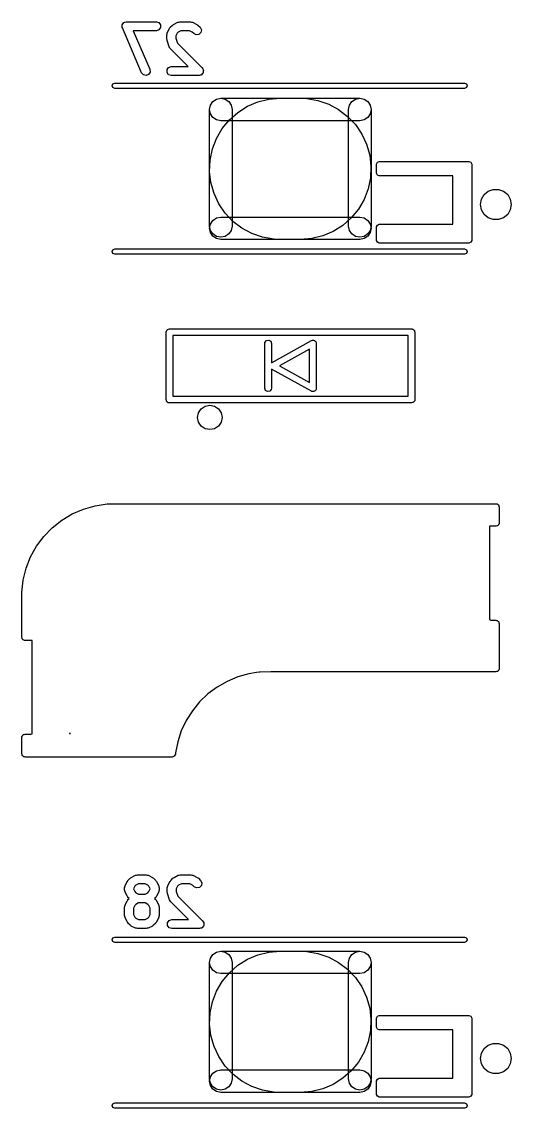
# Model space of a CAD drawing. Extents: x 62 to 223, y -188 to -37.
# Drawn here: x 131.03 to 141.95, y -93.73 to -69.49 of the extents above; entities that cross this region are included whole.
import ezdxf

# ---------------------------------------------------------------- set-up
doc = ezdxf.new("R2010")
doc.units = 0
doc.layers.add('BLACK', color=7, linetype='CONTINUOUS')

msp = doc.modelspace()

# ---------------------------------------------------------------- linework, layer by layer
at = {"layer": 'BLACK', "linetype": 'CONTINUOUS'}
for p, q in [((133.275, -69.5612), (133.291, -69.5397)), ((133.275, -69.5659), (133.275, -69.5612)), ((133.291, -69.5397), (133.305, -69.5168)), ((133.305, -69.5168), (133.309, -69.515)), ((133.309, -69.515), (133.312, -69.5112)), ((133.312, -69.5112), (133.337, -69.503)), ((133.337, -69.503), (133.361, -69.4925)), ((133.361, -69.4925), (133.366, -69.4935)), ((133.366, -69.4935), (133.37, -69.4921)), ((133.37, -69.4921), (134.037, -69.4921)), ((134.037, -69.4921), (134.096, -69.5112)), ((134.096, -69.5112), (134.132, -69.5612)), ((134.132, -69.5612), (134.132, -69.623)), ((134.395, -69.569), (134.409, -69.5616)), ((134.409, -69.5616), (134.421, -69.5503)), ((134.421, -69.5503), (134.516, -69.5026)), ((134.516, -69.5026), (134.539, -69.4992)), ((134.539, -69.4992), (134.561, -69.4921)), ((134.561, -69.4921), (134.799, -69.4921)), ((134.799, -69.4921), (134.821, -69.4992)), ((134.821, -69.4992), (134.844, -69.5026)), ((134.844, -69.5026), (134.939, -69.5503)), ((134.939, -69.5503), (134.951, -69.5616)), ((134.951, -69.5616), (134.965, -69.569)), ((133.273, -69.5699), (133.275, -69.5659)), ((133.275, -69.5964), (133.273, -69.5699)), ((133.275, -69.623), (133.275, -69.5964)), ((133.278, -69.6268), (133.275, -69.623)), ((133.279, -69.6315), (133.278, -69.6268)), ((133.707, -70.6315), (133.279, -69.6315)), ((134.037, -69.6921), (133.522, -69.6921)), ((133.522, -69.6921), (133.891, -70.5527)), ((134.096, -69.673), (134.037, -69.6921)), ((134.132, -69.623), (134.096, -69.673)), ((134.27, -69.7826), (134.278, -69.7606)), ((134.27, -69.8778), (134.27, -69.7826)), ((134.278, -69.7606), (134.281, -69.7378)), ((134.281, -69.7378), (134.329, -69.6426)), ((134.329, -69.6426), (134.34, -69.6311)), ((134.34, -69.6311), (134.347, -69.6166)), ((134.347, -69.6166), (134.395, -69.569)), ((134.5, -69.7466), (134.47, -69.8062)), ((134.525, -69.7219), (134.5, -69.7466)), ((134.585, -69.6921), (134.525, -69.7219)), ((134.775, -69.6921), (134.585, -69.6921)), ((134.835, -69.7219), (134.775, -69.6921)), ((134.871, -69.758), (134.835, -69.7219)), ((134.926, -69.7861), (134.871, -69.758)), ((134.987, -69.7764), (134.926, -69.7861)), ((134.965, -69.569), (135.013, -69.6166)), ((135.031, -69.7327), (134.987, -69.7764)), ((135.013, -69.6166), (135.041, -69.6717)), ((135.041, -69.6717), (135.031, -69.7327)), ((134.275, -69.8932), (134.27, -69.8778)), ((134.276, -69.9094), (134.275, -69.8932)), ((134.323, -70.0523), (134.276, -69.9094)), ((134.47, -69.8062), (134.47, -69.8616)), ((134.47, -69.8616), (134.506, -69.9666)), ((134.506, -69.9666), (135.06, -70.5214)), ((134.337, -70.0708), (134.323, -70.0523)), ((134.347, -70.0914), (134.337, -70.0708)), ((134.748, -70.4921), (134.347, -70.0914)), ((134.275, -70.5612), (134.312, -70.5112)), ((134.312, -70.5112), (134.37, -70.4921)), ((134.37, -70.4921), (134.748, -70.4921)), ((135.06, -70.5214), (135.071, -70.5422)), ((133.748, -70.678), (133.707, -70.6315)), ((133.808, -70.6917), (133.748, -70.678)), ((133.865, -70.6673), (133.808, -70.6917)), ((133.897, -70.6142), (133.865, -70.6673)), ((133.891, -70.5527), (133.897, -70.6142)), ((134.275, -70.623), (134.275, -70.5612)), ((134.312, -70.673), (134.275, -70.623)), ((134.37, -70.6921), (134.312, -70.673)), ((134.99, -70.6921), (134.37, -70.6921)), ((135.012, -70.6849), (134.99, -70.6921)), ((135.035, -70.6812), (135.012, -70.6849)), ((135.041, -70.6755), (135.035, -70.6812)), ((135.048, -70.673), (135.041, -70.6755)), ((135.062, -70.654), (135.048, -70.673)), ((135.079, -70.6375), (135.062, -70.654)), ((135.071, -70.5422), (135.085, -70.5612)), ((135.08, -70.6295), (135.079, -70.6375)), ((135.085, -70.623), (135.08, -70.6295)), ((135.085, -70.5612), (135.085, -70.5693)), ((135.085, -70.5693), (135.088, -70.5764)), ((135.088, -70.5764), (135.085, -70.5996)), ((135.085, -70.5996), (135.085, -70.623)), ((133.05, -70.9197), (133.068, -70.8773)), ((133.068, -70.9621), (133.05, -70.9197)), ((133.068, -70.8773), (133.11, -70.8597)), ((133.11, -70.9797), (133.068, -70.9621)), ((133.11, -70.8597), (140.91, -70.8597)), ((140.91, -70.9797), (133.11, -70.9797)), ((140.91, -70.8597), (140.952, -70.8773)), ((140.952, -70.9621), (140.91, -70.9797)), ((140.952, -70.8773), (140.97, -70.9197)), ((140.97, -70.9197), (140.952, -70.9621)), ((135.298, -71.2732), (135.379, -71.219)), ((135.298, -71.2732), (135.379, -71.219)), ((135.298, -71.2732), (135.379, -71.219)), ((135.298, -71.2732), (135.379, -71.219)), ((135.379, -71.219), (135.475, -71.2)), ((135.379, -71.219), (135.475, -71.2)), ((135.379, -71.219), (135.475, -71.2)), ((135.379, -71.219), (135.475, -71.2)), ((135.475, -71.2), (135.571, -71.219)), ((135.475, -71.2), (138.575, -71.2)), ((135.475, -71.2), (135.571, -71.219)), ((135.475, -71.2), (138.575, -71.2)), ((135.571, -71.219), (135.652, -71.2732)), ((135.571, -71.219), (135.652, -71.2732)), ((136.303, -71.2805), (136.548, -71.2203)), ((136.303, -71.2805), (136.548, -71.2203)), ((136.303, -71.2805), (136.548, -71.2203)), ((136.303, -71.2805), (136.548, -71.2203)), ((136.548, -71.2203), (136.8, -71.2)), ((136.548, -71.2203), (136.8, -71.2)), ((136.548, -71.2203), (136.8, -71.2)), ((136.548, -71.2203), (136.8, -71.2)), ((136.8, -71.2), (137.25, -71.2)), ((136.8, -71.2), (137.25, -71.2)), ((136.8, -71.2), (137.25, -71.2)), ((136.8, -71.2), (137.25, -71.2)), ((137.25, -71.2), (137.393, -71.2065)), ((137.25, -71.2), (137.393, -71.2065)), ((137.25, -71.2), (137.393, -71.2065)), ((137.25, -71.2), (137.393, -71.2065)), ((137.393, -71.2065), (137.642, -71.2495)), ((137.393, -71.2065), (137.642, -71.2495)), ((137.393, -71.2065), (137.642, -71.2495)), ((137.393, -71.2065), (137.642, -71.2495)), ((137.642, -71.2495), (137.881, -71.3317)), ((137.642, -71.2495), (137.881, -71.3317)), ((137.642, -71.2495), (137.881, -71.3317)), ((137.642, -71.2495), (137.881, -71.3317)), ((138.398, -71.2732), (138.479, -71.219)), ((138.398, -71.2732), (138.479, -71.219)), ((138.479, -71.219), (138.575, -71.2)), ((138.479, -71.219), (138.575, -71.2)), ((138.575, -71.2), (138.671, -71.219)), ((138.575, -71.2), (138.671, -71.219)), ((138.575, -71.2), (138.671, -71.219)), ((138.575, -71.2), (138.671, -71.219)), ((138.671, -71.219), (138.752, -71.2732)), ((138.671, -71.219), (138.752, -71.2732)), ((138.671, -71.219), (138.752, -71.2732)), ((138.671, -71.219), (138.752, -71.2732)), ((135.225, -71.45), (135.244, -71.3543)), ((135.225, -71.45), (135.244, -71.3543)), ((135.225, -71.45), (135.244, -71.3543)), ((135.225, -71.45), (135.244, -71.3543)), ((135.225, -74.05), (135.225, -71.45)), ((135.244, -71.5457), (135.225, -71.45)), ((135.225, -74.05), (135.225, -71.45)), ((135.244, -71.5457), (135.225, -71.45)), ((135.244, -71.3543), (135.298, -71.2732)), ((135.244, -71.3543), (135.298, -71.2732)), ((135.244, -71.3543), (135.298, -71.2732)), ((135.244, -71.3543), (135.298, -71.2732)), ((135.652, -71.2732), (135.706, -71.3543)), ((135.652, -71.2732), (135.706, -71.3543)), ((135.706, -71.3543), (135.725, -71.45)), ((135.706, -71.3543), (135.725, -71.45)), ((135.725, -71.45), (135.725, -74.05)), ((135.725, -71.45), (135.725, -74.05)), ((135.857, -71.5138), (136.07, -71.3792)), ((135.857, -71.5138), (136.07, -71.3792)), ((135.857, -71.5138), (136.07, -71.3792)), ((135.857, -71.5138), (136.07, -71.3792)), ((136.07, -71.3792), (136.303, -71.2805)), ((136.07, -71.3792), (136.303, -71.2805)), ((136.07, -71.3792), (136.303, -71.2805)), ((136.07, -71.3792), (136.303, -71.2805)), ((137.881, -71.3317), (138.103, -71.4511)), ((137.881, -71.3317), (138.103, -71.4511)), ((137.881, -71.3317), (138.103, -71.4511)), ((137.881, -71.3317), (138.103, -71.4511)), ((138.103, -71.4511), (138.304, -71.6045)), ((138.103, -71.4511), (138.304, -71.6045)), ((138.103, -71.4511), (138.304, -71.6045)), ((138.103, -71.4511), (138.304, -71.6045)), ((138.325, -71.45), (138.344, -71.3543)), ((138.325, -71.45), (138.344, -71.3543)), ((138.325, -74.05), (138.325, -71.45)), ((138.325, -74.05), (138.325, -71.45)), ((138.344, -71.3543), (138.398, -71.2732)), ((138.344, -71.3543), (138.398, -71.2732)), ((138.752, -71.2732), (138.806, -71.3543)), ((138.752, -71.2732), (138.806, -71.3543)), ((138.752, -71.2732), (138.806, -71.3543)), ((138.752, -71.2732), (138.806, -71.3543)), ((138.806, -71.3543), (138.825, -71.45)), ((138.806, -71.3543), (138.825, -71.45)), ((138.806, -71.3543), (138.825, -71.45)), ((138.806, -71.3543), (138.825, -71.45)), ((138.825, -71.45), (138.806, -71.5457)), ((138.825, -71.45), (138.806, -71.5457)), ((138.825, -71.45), (138.825, -74.05)), ((138.825, -71.45), (138.825, -74.05)), ((135.298, -71.6268), (135.244, -71.5457)), ((135.298, -71.6268), (135.244, -71.5457)), ((135.379, -71.681), (135.298, -71.6268)), ((135.379, -71.681), (135.298, -71.6268)), ((135.475, -71.7), (135.379, -71.681)), ((135.475, -71.7), (135.379, -71.681)), ((138.575, -71.7), (135.475, -71.7)), ((138.575, -71.7), (135.475, -71.7)), ((135.507, -71.8761), (135.667, -71.6809)), ((135.507, -71.8761), (135.667, -71.6809)), ((135.507, -71.8761), (135.667, -71.6809)), ((135.507, -71.8761), (135.667, -71.6809)), ((135.667, -71.6809), (135.857, -71.5138)), ((135.667, -71.6809), (135.857, -71.5138)), ((135.667, -71.6809), (135.857, -71.5138)), ((135.667, -71.6809), (135.857, -71.5138)), ((138.304, -71.6045), (138.477, -71.7881)), ((138.304, -71.6045), (138.477, -71.7881)), ((138.304, -71.6045), (138.477, -71.7881)), ((138.304, -71.6045), (138.477, -71.7881)), ((138.671, -71.681), (138.575, -71.7)), ((138.671, -71.681), (138.575, -71.7)), ((138.752, -71.6268), (138.671, -71.681)), ((138.752, -71.6268), (138.671, -71.681)), ((138.806, -71.5457), (138.752, -71.6268)), ((138.806, -71.5457), (138.752, -71.6268)), ((135.38, -72.0945), (135.507, -71.8761)), ((135.38, -72.0945), (135.507, -71.8761)), ((135.38, -72.0945), (135.507, -71.8761)), ((135.38, -72.0945), (135.507, -71.8761)), ((138.477, -71.7881), (138.619, -71.997)), ((138.477, -71.7881), (138.619, -71.997)), ((138.477, -71.7881), (138.619, -71.997)), ((138.477, -71.7881), (138.619, -71.997)), ((135.289, -72.3303), (135.38, -72.0945)), ((135.289, -72.3303), (135.38, -72.0945)), ((135.289, -72.3303), (135.38, -72.0945)), ((135.289, -72.3303), (135.38, -72.0945)), ((138.619, -71.997), (138.726, -72.226)), ((138.619, -71.997), (138.726, -72.226)), ((138.619, -71.997), (138.726, -72.226)), ((138.619, -71.997), (138.726, -72.226)), ((138.726, -72.226), (138.795, -72.4691)), ((138.726, -72.226), (138.795, -72.4691)), ((138.726, -72.226), (138.795, -72.4691)), ((138.726, -72.226), (138.795, -72.4691)), ((135.237, -72.5776), (135.289, -72.3303)), ((135.237, -72.5776), (135.289, -72.3303)), ((135.237, -72.5776), (135.289, -72.3303)), ((135.237, -72.5776), (135.289, -72.3303)), ((138.795, -72.4691), (138.824, -72.72)), ((138.795, -72.4691), (138.824, -72.72)), ((138.795, -72.4691), (138.824, -72.72)), ((138.795, -72.4691), (138.824, -72.72)), ((135.226, -72.83), (135.237, -72.5776)), ((135.226, -72.83), (135.237, -72.5776)), ((135.226, -72.83), (135.237, -72.5776)), ((135.226, -72.83), (135.237, -72.5776)), ((138.95, -72.6697), (138.968, -72.6273)), ((138.95, -72.8697), (138.95, -72.6697)), ((138.968, -72.6273), (139.01, -72.6097)), ((139.01, -72.6097), (141.01, -72.6097)), ((141.01, -72.6097), (141.052, -72.6273)), ((141.052, -72.6273), (141.07, -72.6697)), ((141.07, -72.6697), (141.07, -74.3697)), ((135.255, -73.0809), (135.226, -72.83)), ((135.255, -73.0809), (135.226, -72.83)), ((135.255, -73.0809), (135.226, -72.83)), ((135.255, -73.0809), (135.226, -72.83)), ((138.824, -72.72), (138.813, -72.9724)), ((138.824, -72.72), (138.813, -72.9724)), ((138.824, -72.72), (138.813, -72.9724)), ((138.824, -72.72), (138.813, -72.9724)), ((138.968, -72.9121), (138.95, -72.8697)), ((139.01, -72.9297), (138.968, -72.9121)), ((140.65, -72.9297), (139.01, -72.9297)), ((140.65, -74.0097), (140.65, -72.9297)), ((135.324, -73.324), (135.255, -73.0809)), ((135.324, -73.324), (135.255, -73.0809)), ((135.324, -73.324), (135.255, -73.0809)), ((135.324, -73.324), (135.255, -73.0809)), ((138.813, -72.9724), (138.761, -73.2197)), ((138.813, -72.9724), (138.761, -73.2197)), ((138.813, -72.9724), (138.761, -73.2197)), ((138.813, -72.9724), (138.761, -73.2197)), ((135.431, -73.553), (135.324, -73.324)), ((135.431, -73.553), (135.324, -73.324)), ((135.431, -73.553), (135.324, -73.324)), ((135.431, -73.553), (135.324, -73.324)), ((138.761, -73.2197), (138.67, -73.4555)), ((138.761, -73.2197), (138.67, -73.4555)), ((138.761, -73.2197), (138.67, -73.4555)), ((138.761, -73.2197), (138.67, -73.4555)), ((141.288, -73.4524), (141.347, -73.3493)), ((141.347, -73.3493), (141.439, -73.2728)), ((141.439, -73.2728), (141.55, -73.2321)), ((141.55, -73.2321), (141.67, -73.2321)), ((141.67, -73.2321), (141.781, -73.2728)), ((141.781, -73.2728), (141.873, -73.3493)), ((141.873, -73.3493), (141.932, -73.4524)), ((135.573, -73.7619), (135.431, -73.553)), ((135.573, -73.7619), (135.431, -73.553)), ((135.573, -73.7619), (135.431, -73.553)), ((135.573, -73.7619), (135.431, -73.553)), ((138.543, -73.6739), (138.383, -73.8691)), ((138.543, -73.6739), (138.383, -73.8691)), ((138.543, -73.6739), (138.383, -73.8691)), ((138.543, -73.6739), (138.383, -73.8691)), ((138.67, -73.4555), (138.543, -73.6739)), ((138.67, -73.4555), (138.543, -73.6739)), ((138.67, -73.4555), (138.543, -73.6739)), ((138.67, -73.4555), (138.543, -73.6739)), ((141.267, -73.5697), (141.288, -73.4524)), ((141.288, -73.687), (141.267, -73.5697)), ((141.932, -73.4524), (141.953, -73.5697)), ((141.953, -73.5697), (141.932, -73.687)), ((135.244, -74.0043), (135.298, -73.9232)), ((135.244, -74.0043), (135.298, -73.9232)), ((135.298, -73.9232), (135.379, -73.869)), ((135.298, -73.9232), (135.379, -73.869)), ((135.379, -73.869), (135.475, -73.85)), ((135.379, -73.869), (135.475, -73.85)), ((135.475, -73.85), (138.575, -73.85)), ((135.475, -73.85), (138.575, -73.85)), ((135.746, -73.9455), (135.573, -73.7619)), ((135.746, -73.9455), (135.573, -73.7619)), ((135.746, -73.9455), (135.573, -73.7619)), ((135.746, -73.9455), (135.573, -73.7619)), ((138.383, -73.8691), (138.193, -74.0362)), ((138.383, -73.8691), (138.193, -74.0362)), ((138.383, -73.8691), (138.193, -74.0362)), ((138.383, -73.8691), (138.193, -74.0362)), ((138.575, -73.85), (138.671, -73.869)), ((138.575, -73.85), (138.671, -73.869)), ((138.671, -73.869), (138.752, -73.9232)), ((138.671, -73.869), (138.752, -73.9232)), ((138.752, -73.9232), (138.806, -74.0043)), ((138.752, -73.9232), (138.806, -74.0043)), ((141.347, -73.7901), (141.288, -73.687)), ((141.439, -73.8666), (141.347, -73.7901)), ((141.55, -73.9073), (141.439, -73.8666)), ((141.67, -73.9073), (141.55, -73.9073)), ((141.781, -73.8666), (141.67, -73.9073)), ((141.873, -73.7901), (141.781, -73.8666)), ((141.932, -73.687), (141.873, -73.7901)), ((135.225, -74.1), (135.244, -74.0043)), ((135.225, -74.1), (135.244, -74.0043)), ((135.244, -74.1457), (135.225, -74.05)), ((135.244, -74.1457), (135.225, -74.05)), ((135.244, -74.1957), (135.225, -74.1)), ((135.244, -74.1957), (135.225, -74.1)), ((135.298, -74.2268), (135.244, -74.1457)), ((135.298, -74.2268), (135.244, -74.1457)), ((135.706, -74.1457), (135.652, -74.2268)), ((135.706, -74.1457), (135.652, -74.2268)), ((135.725, -74.05), (135.706, -74.1457)), ((135.725, -74.05), (135.706, -74.1457)), ((135.947, -74.0989), (135.746, -73.9455)), ((135.947, -74.0989), (135.746, -73.9455)), ((135.947, -74.0989), (135.746, -73.9455)), ((135.947, -74.0989), (135.746, -73.9455)), ((136.169, -74.2183), (135.947, -74.0989)), ((136.169, -74.2183), (135.947, -74.0989)), ((136.169, -74.2183), (135.947, -74.0989)), ((136.169, -74.2183), (135.947, -74.0989)), ((138.193, -74.0362), (137.98, -74.1708)), ((138.193, -74.0362), (137.98, -74.1708)), ((138.193, -74.0362), (137.98, -74.1708)), ((138.193, -74.0362), (137.98, -74.1708)), ((138.344, -74.1457), (138.325, -74.05)), ((138.344, -74.1457), (138.325, -74.05)), ((138.398, -74.2268), (138.344, -74.1457)), ((138.398, -74.2268), (138.344, -74.1457)), ((138.806, -74.1457), (138.752, -74.2268)), ((138.806, -74.1457), (138.752, -74.2268)), ((138.806, -74.0043), (138.825, -74.1)), ((138.806, -74.0043), (138.825, -74.1)), ((138.825, -74.05), (138.806, -74.1457)), ((138.825, -74.05), (138.806, -74.1457)), ((138.825, -74.1), (138.806, -74.1957)), ((138.825, -74.1), (138.806, -74.1957)), ((138.95, -74.0697), (138.968, -74.0273)), ((138.95, -74.3697), (138.95, -74.0697)), ((138.968, -74.0273), (139.01, -74.0097)), ((139.01, -74.0097), (140.65, -74.0097)), ((135.298, -74.2768), (135.244, -74.1957)), ((135.298, -74.2768), (135.244, -74.1957)), ((135.379, -74.281), (135.298, -74.2268)), ((135.379, -74.281), (135.298, -74.2268)), ((135.379, -74.331), (135.298, -74.2768)), ((135.379, -74.331), (135.298, -74.2768)), ((135.475, -74.3), (135.379, -74.281)), ((135.475, -74.3), (135.379, -74.281)), ((135.475, -74.35), (135.379, -74.331)), ((135.475, -74.35), (135.379, -74.331)), ((135.571, -74.281), (135.475, -74.3)), ((135.571, -74.281), (135.475, -74.3)), ((138.575, -74.35), (135.475, -74.35)), ((138.575, -74.35), (135.475, -74.35)), ((135.652, -74.2268), (135.571, -74.281)), ((135.652, -74.2268), (135.571, -74.281)), ((136.408, -74.3005), (136.169, -74.2183)), ((136.408, -74.3005), (136.169, -74.2183)), ((136.408, -74.3005), (136.169, -74.2183)), ((136.408, -74.3005), (136.169, -74.2183)), ((136.657, -74.3435), (136.408, -74.3005)), ((136.657, -74.3435), (136.408, -74.3005)), ((136.657, -74.3435), (136.408, -74.3005)), ((136.657, -74.3435), (136.408, -74.3005)), ((136.8, -74.35), (136.657, -74.3435)), ((136.8, -74.35), (136.657, -74.3435)), ((136.8, -74.35), (136.657, -74.3435)), ((136.8, -74.35), (136.657, -74.3435)), ((137.25, -74.35), (136.8, -74.35)), ((137.25, -74.35), (136.8, -74.35)), ((137.25, -74.35), (136.8, -74.35)), ((137.25, -74.35), (136.8, -74.35)), ((137.502, -74.3297), (137.25, -74.35)), ((137.502, -74.3297), (137.25, -74.35)), ((137.502, -74.3297), (137.25, -74.35)), ((137.502, -74.3297), (137.25, -74.35)), ((137.747, -74.2695), (137.502, -74.3297)), ((137.747, -74.2695), (137.502, -74.3297)), ((137.747, -74.2695), (137.502, -74.3297)), ((137.747, -74.2695), (137.502, -74.3297)), ((137.98, -74.1708), (137.747, -74.2695)), ((137.98, -74.1708), (137.747, -74.2695)), ((137.98, -74.1708), (137.747, -74.2695)), ((137.98, -74.1708), (137.747, -74.2695)), ((138.479, -74.281), (138.398, -74.2268)), ((138.479, -74.281), (138.398, -74.2268)), ((138.575, -74.3), (138.479, -74.281)), ((138.575, -74.3), (138.479, -74.281)), ((138.671, -74.281), (138.575, -74.3)), ((138.671, -74.281), (138.575, -74.3)), ((138.671, -74.331), (138.575, -74.35)), ((138.671, -74.331), (138.575, -74.35)), ((138.752, -74.2268), (138.671, -74.281)), ((138.752, -74.2268), (138.671, -74.281)), ((138.752, -74.2768), (138.671, -74.331)), ((138.752, -74.2768), (138.671, -74.331)), ((138.806, -74.1957), (138.752, -74.2768)), ((138.806, -74.1957), (138.752, -74.2768)), ((138.968, -74.4121), (138.95, -74.3697)), ((141.07, -74.3697), (141.052, -74.4121)), ((133.05, -74.6197), (133.068, -74.5773)), ((133.068, -74.6621), (133.05, -74.6197)), ((133.068, -74.5773), (133.11, -74.5597)), ((133.11, -74.5597), (140.91, -74.5597)), ((139.01, -74.4297), (138.968, -74.4121)), ((141.01, -74.4297), (139.01, -74.4297)), ((140.91, -74.5597), (140.952, -74.5773)), ((140.952, -74.5773), (140.97, -74.6197)), ((140.97, -74.6197), (140.952, -74.6621)), ((141.052, -74.4121), (141.01, -74.4297)), ((133.11, -74.6797), (133.068, -74.6621)), ((140.91, -74.6797), (133.11, -74.6797)), ((140.952, -74.6621), (140.91, -74.6797)), ((134.312, -76.3514), (134.33, -76.3447)), ((134.33, -76.3447), (139.73, -76.3447)), ((139.73, -76.3447), (139.74, -76.3464)), ((139.74, -76.3464), (139.743, -76.3458)), ((139.743, -76.3458), (139.746, -76.3475)), ((139.746, -76.3475), (139.756, -76.3492)), ((134.255, -76.4197), (134.257, -76.41)), ((134.255, -77.9197), (134.255, -76.4197)), ((134.256, -76.4067), (134.258, -76.4038)), ((134.257, -76.41), (134.256, -76.4067)), ((134.258, -76.4038), (134.26, -76.394)), ((134.26, -76.394), (134.272, -76.3791)), ((134.272, -76.3791), (134.282, -76.3622)), ((134.282, -76.3622), (134.288, -76.3599)), ((134.288, -76.3599), (134.292, -76.3547)), ((134.292, -76.3547), (134.312, -76.3514)), ((134.405, -76.4947), (134.405, -77.8447)), ((139.655, -76.4947), (134.405, -76.4947)), ((139.655, -77.8447), (139.655, -76.4947)), ((139.756, -76.3492), (139.771, -76.3617)), ((139.771, -76.3617), (139.787, -76.3715)), ((139.787, -76.3715), (139.79, -76.3778)), ((139.79, -76.3778), (139.795, -76.3822)), ((139.795, -76.3822), (139.798, -76.4014)), ((139.798, -76.4014), (139.805, -76.4197)), ((139.805, -76.4197), (139.805, -77.9197)), ((136.455, -76.6697), (136.46, -76.644)), ((136.455, -77.6697), (136.455, -76.6697)), ((136.46, -76.644), (136.493, -76.6047)), ((136.493, -76.6047), (136.543, -76.5958)), ((136.543, -76.5958), (136.587, -76.6215)), ((136.587, -76.6215), (136.605, -76.6697)), ((136.605, -77.0978), (137.494, -76.6041)), ((136.605, -76.6697), (136.605, -77.0978)), ((137.455, -76.7972), (136.784, -77.1697)), ((137.455, -77.5422), (137.455, -76.7972)), ((137.494, -76.6041), (137.518, -76.5956)), ((137.518, -76.5956), (137.531, -76.598)), ((137.531, -76.598), (137.543, -76.5958)), ((137.543, -76.5958), (137.555, -76.6028)), ((137.555, -76.6028), (137.569, -76.6054)), ((137.569, -76.6054), (137.577, -76.6152)), ((137.577, -76.6152), (137.587, -76.6215)), ((137.587, -76.6215), (137.592, -76.6345)), ((137.592, -76.6345), (137.601, -76.6452)), ((137.601, -76.6452), (137.601, -76.6578)), ((137.601, -76.6578), (137.605, -76.6697)), ((137.605, -76.6697), (137.605, -77.6697)), ((137.494, -77.7353), (136.605, -77.2416)), ((136.605, -77.2416), (136.605, -77.6697)), ((136.784, -77.1697), (137.455, -77.5422)), ((136.473, -77.7179), (136.455, -77.6697)), ((136.517, -77.7436), (136.473, -77.7179)), ((136.567, -77.7347), (136.517, -77.7436)), ((136.6, -77.6954), (136.567, -77.7347)), ((136.605, -77.6697), (136.6, -77.6954)), ((137.506, -77.7372), (137.494, -77.7353)), ((137.517, -77.7436), (137.506, -77.7372)), ((137.531, -77.7412), (137.517, -77.7436)), ((137.544, -77.7433), (137.531, -77.7412)), ((137.555, -77.7368), (137.544, -77.7433)), ((137.567, -77.7347), (137.555, -77.7368)), ((137.576, -77.7241), (137.567, -77.7347)), ((137.588, -77.717), (137.576, -77.7241)), ((137.592, -77.705), (137.588, -77.717)), ((137.6, -77.6954), (137.592, -77.705)), ((137.605, -77.6697), (137.6, -77.6954)), ((134.262, -77.938), (134.255, -77.9197)), ((134.265, -77.9572), (134.262, -77.938)), ((134.27, -77.9616), (134.265, -77.9572)), ((134.273, -77.9679), (134.27, -77.9616)), ((134.289, -77.9777), (134.273, -77.9679)), ((134.304, -77.9902), (134.289, -77.9777)), ((134.314, -77.9919), (134.304, -77.9902)), ((134.317, -77.9936), (134.314, -77.9919)), ((134.32, -77.993), (134.317, -77.9936)), ((134.33, -77.9947), (134.32, -77.993)), ((139.73, -77.9947), (134.33, -77.9947)), ((134.405, -77.8447), (139.655, -77.8447)), ((139.748, -77.988), (139.73, -77.9947)), ((139.767, -77.9847), (139.748, -77.988)), ((139.772, -77.9795), (139.767, -77.9847)), ((139.778, -77.9772), (139.772, -77.9795)), ((139.788, -77.9603), (139.778, -77.9772)), ((139.8, -77.9454), (139.788, -77.9603)), ((139.802, -77.9356), (139.8, -77.9454)), ((139.804, -77.9327), (139.802, -77.9356)), ((139.805, -77.9197), (139.803, -77.9294)), ((139.803, -77.9294), (139.804, -77.9327)), ((134.958, -78.3197), (134.979, -78.2156)), ((134.979, -78.2156), (135.038, -78.1273)), ((135.038, -78.1273), (135.126, -78.0683)), ((135.126, -78.0683), (135.23, -78.0476)), ((135.23, -78.0476), (135.334, -78.0683)), ((135.334, -78.0683), (135.422, -78.1273)), ((135.422, -78.1273), (135.481, -78.2156)), ((135.481, -78.2156), (135.502, -78.3197)), ((134.979, -78.4238), (134.958, -78.3197)), ((135.038, -78.5121), (134.979, -78.4238)), ((135.126, -78.5711), (135.038, -78.5121)), ((135.422, -78.5121), (135.334, -78.5711)), ((135.481, -78.4238), (135.422, -78.5121)), ((135.502, -78.3197), (135.481, -78.4238)), ((135.23, -78.5918), (135.126, -78.5711)), ((135.334, -78.5711), (135.23, -78.5918)), ((132.162, -80.4709), (132.412, -80.363)), ((132.412, -80.363), (132.673, -80.2886)), ((132.673, -80.2886), (132.942, -80.249)), ((132.942, -80.249), (133.21, -80.2449)), ((133.21, -80.2449), (133.21, -80.2447)), ((133.21, -80.2447), (141.61, -80.2447)), ((141.61, -80.2447), (141.62, -80.2464)), ((141.62, -80.2464), (141.623, -80.2458)), ((141.623, -80.2458), (141.626, -80.2475)), ((141.626, -80.2475), (141.636, -80.2492)), ((141.636, -80.2492), (141.651, -80.2617)), ((141.651, -80.2617), (141.667, -80.2715)), ((141.667, -80.2715), (141.67, -80.2779)), ((141.67, -80.2779), (141.675, -80.2822)), ((141.675, -80.2822), (141.678, -80.3014)), ((141.678, -80.3014), (141.685, -80.3197)), ((141.685, -80.3197), (141.685, -80.6697)), ((131.716, -80.7792), (131.929, -80.6104)), ((131.929, -80.6104), (132.162, -80.4709)), ((141.668, -80.7103), (141.658, -80.7272)), ((141.68, -80.6954), (141.668, -80.7103)), ((141.682, -80.6856), (141.68, -80.6954)), ((141.684, -80.6827), (141.682, -80.6856)), ((141.685, -80.6697), (141.683, -80.6794)), ((141.683, -80.6794), (141.684, -80.6827)), ((131.527, -80.9743), (131.716, -80.7792)), ((141.61, -80.7447), (141.465, -80.7447)), ((141.465, -80.7447), (141.465, -82.8297)), ((141.628, -80.738), (141.61, -80.7447)), ((141.647, -80.7347), (141.628, -80.738)), ((141.652, -80.7295), (141.647, -80.7347)), ((141.658, -80.7272), (141.652, -80.7295)), ((131.233, -81.4298), (131.365, -81.1924)), ((131.365, -81.1924), (131.527, -80.9743)), ((131.133, -81.6825), (131.233, -81.4298)), ((131.066, -81.946), (131.133, -81.6825)), ((131.035, -82.216), (131.066, -81.946)), ((131.035, -82.2172), (131.035, -82.216)), ((131.035, -82.2197), (131.035, -82.2172)), ((131.035, -83.2197), (131.035, -82.2197)), ((141.465, -82.8297), (141.496, -82.8447)), ((141.496, -82.8447), (141.61, -82.8447)), ((141.61, -82.8447), (141.62, -82.8464)), ((141.62, -82.8464), (141.623, -82.8458)), ((141.623, -82.8458), (141.626, -82.8475)), ((141.626, -82.8475), (141.636, -82.8492)), ((141.636, -82.8492), (141.651, -82.8617)), ((141.651, -82.8617), (141.667, -82.8715)), ((141.667, -82.8715), (141.67, -82.8778)), ((141.67, -82.8778), (141.675, -82.8822)), ((141.675, -82.8822), (141.678, -82.9014)), ((141.678, -82.9014), (141.685, -82.9197)), ((141.685, -82.9197), (141.685, -83.9197)), ((131.042, -83.238), (131.035, -83.2197)), ((131.045, -83.2572), (131.042, -83.238)), ((131.05, -83.2615), (131.045, -83.2572)), ((131.053, -83.2679), (131.05, -83.2615)), ((131.069, -83.2777), (131.053, -83.2679)), ((131.084, -83.2902), (131.069, -83.2777)), ((131.094, -83.2919), (131.084, -83.2902)), ((131.097, -83.2936), (131.094, -83.2919)), ((131.1, -83.293), (131.097, -83.2936)), ((131.11, -83.2947), (131.1, -83.293)), ((131.265, -83.2947), (131.11, -83.2947)), ((131.265, -85.3787), (131.265, -83.2947)), ((136.098, -84.0378), (135.851, -84.1076)), ((136.273, -84.0108), (136.098, -84.0378)), ((136.33, -84.0051), (136.273, -84.0108)), ((136.342, -84.0001), (136.33, -84.0051)), ((136.352, -83.9987), (136.342, -84.0001)), ((136.59, -83.9912), (136.352, -83.9987)), ((136.606, -83.994), (136.59, -83.9912)), ((136.608, -83.9947), (136.606, -83.994)), ((136.609, -83.9944), (136.608, -83.9947)), ((136.61, -83.9947), (136.609, -83.9944)), ((141.61, -83.9947), (136.61, -83.9947)), ((141.628, -83.988), (141.61, -83.9947)), ((141.647, -83.9847), (141.628, -83.988)), ((141.652, -83.9795), (141.647, -83.9847)), ((141.658, -83.9772), (141.652, -83.9795)), ((141.668, -83.9603), (141.658, -83.9772)), ((141.68, -83.9454), (141.668, -83.9603)), ((141.682, -83.9356), (141.68, -83.9454)), ((141.684, -83.9327), (141.682, -83.9356)), ((141.685, -83.9197), (141.683, -83.9294)), ((141.683, -83.9294), (141.684, -83.9327)), ((135.393, -84.3342), (135.187, -84.4878)), ((135.615, -84.2069), (135.393, -84.3342)), ((135.851, -84.1076), (135.615, -84.2069)), ((135.187, -84.4878), (135.002, -84.6652)), ((135.002, -84.6652), (134.84, -84.8638)), ((134.84, -84.8638), (134.703, -85.0807)), ((134.594, -85.3127), (134.514, -85.5563)), ((134.703, -85.0807), (134.594, -85.3127)), ((131.035, -85.4597), (131.037, -85.45)), ((131.035, -85.8197), (131.035, -85.4597)), ((131.036, -85.4467), (131.038, -85.4438)), ((131.037, -85.45), (131.036, -85.4467)), ((131.038, -85.4438), (131.04, -85.434)), ((131.04, -85.434), (131.052, -85.4191)), ((131.052, -85.4191), (131.062, -85.4022)), ((131.062, -85.4022), (131.068, -85.3999)), ((131.068, -85.3999), (131.072, -85.3947)), ((131.072, -85.3947), (131.092, -85.3914)), ((131.092, -85.3914), (131.11, -85.3847)), ((131.11, -85.3847), (131.235, -85.3847)), ((131.235, -85.3847), (131.265, -85.3787)), ((132.103, -85.3607), (132.102, -85.3697)), ((132.102, -85.3697), (132.12, -85.3697)), ((132.12, -85.3697), (132.103, -85.3607)), ((134.514, -85.5563), (134.466, -85.7976)), ((134.466, -85.7976), (134.468, -85.8083)), ((131.042, -85.838), (131.035, -85.8197)), ((131.045, -85.8572), (131.042, -85.838)), ((131.05, -85.8615), (131.045, -85.8572)), ((131.053, -85.8679), (131.05, -85.8615)), ((131.069, -85.8777), (131.053, -85.8679)), ((131.084, -85.8902), (131.069, -85.8777)), ((131.094, -85.8919), (131.084, -85.8902)), ((131.097, -85.8936), (131.094, -85.8919)), ((131.1, -85.893), (131.097, -85.8936)), ((131.11, -85.8947), (131.1, -85.893)), ((133.97, -85.8947), (131.11, -85.8947)), ((133.994, -85.8982), (133.97, -85.8947)), ((134.019, -85.8947), (133.994, -85.8982)), ((134.39, -85.8947), (134.019, -85.8947)), ((134.438, -85.8772), (134.39, -85.8947)), ((134.464, -85.8327), (134.438, -85.8772)), ((134.468, -85.8083), (134.462, -85.8211)), ((134.462, -85.8211), (134.464, -85.8327)), ((133.339, -88.7678), (133.386, -88.6726)), ((133.386, -88.6726), (133.398, -88.6611)), ((133.398, -88.6611), (133.405, -88.6466)), ((133.405, -88.6466), (133.453, -88.599)), ((133.453, -88.599), (133.467, -88.5916)), ((133.467, -88.5916), (133.479, -88.5803)), ((133.479, -88.5803), (133.574, -88.5326)), ((133.574, -88.5326), (133.597, -88.5292)), ((133.597, -88.5292), (133.619, -88.5221)), ((133.619, -88.5221), (133.809, -88.5221)), ((133.809, -88.5221), (133.831, -88.5292)), ((133.831, -88.5292), (133.854, -88.5326)), ((133.854, -88.5326), (133.949, -88.5803)), ((133.949, -88.5803), (133.961, -88.5916)), ((133.961, -88.5916), (133.975, -88.599)), ((133.975, -88.599), (134.023, -88.6466)), ((134.023, -88.6466), (134.03, -88.6611)), ((134.03, -88.6611), (134.041, -88.6726)), ((134.041, -88.6726), (134.089, -88.7679)), ((134.291, -88.7678), (134.339, -88.6726)), ((134.339, -88.6726), (134.35, -88.6611)), ((134.35, -88.6611), (134.357, -88.6466)), ((134.357, -88.6466), (134.405, -88.599)), ((134.405, -88.599), (134.419, -88.5916)), ((134.419, -88.5916), (134.431, -88.5803)), ((134.431, -88.5803), (134.526, -88.5326)), ((134.526, -88.5326), (134.549, -88.5292)), ((134.549, -88.5292), (134.571, -88.5221)), ((134.571, -88.5221), (134.809, -88.5221)), ((134.809, -88.5221), (134.831, -88.5292)), ((134.831, -88.5292), (134.854, -88.5326)), ((134.854, -88.5326), (134.949, -88.5803)), ((134.949, -88.5803), (134.961, -88.5916)), ((134.961, -88.5916), (134.975, -88.599)), ((134.975, -88.599), (135.023, -88.6466)), ((135.023, -88.6466), (135.051, -88.7017)), ((135.051, -88.7017), (135.041, -88.7627)), ((133.328, -88.8126), (133.335, -88.7906)), ((133.328, -88.8602), (133.328, -88.8126)), ((133.335, -88.8821), (133.328, -88.8602)), ((133.335, -88.7906), (133.339, -88.7678)), ((133.339, -88.9049), (133.335, -88.8821)), ((133.386, -89.0002), (133.339, -88.9049)), ((133.558, -88.7766), (133.528, -88.8362)), ((133.528, -88.8362), (133.528, -88.8366)), ((133.528, -88.8366), (133.558, -88.8962)), ((133.583, -88.7519), (133.558, -88.7766)), ((133.558, -88.8962), (133.583, -88.9209)), ((133.642, -88.7221), (133.583, -88.7519)), ((133.583, -88.9209), (133.642, -88.9507)), ((133.785, -88.7221), (133.642, -88.7221)), ((133.642, -88.9507), (133.785, -88.9507)), ((133.845, -88.7519), (133.785, -88.7221)), ((133.785, -88.9507), (133.845, -88.9209)), ((133.87, -88.7766), (133.845, -88.7519)), ((133.845, -88.9209), (133.87, -88.8962)), ((133.9, -88.8362), (133.87, -88.7766)), ((133.87, -88.8962), (133.9, -88.8366)), ((133.9, -88.8366), (133.9, -88.8362)), ((134.089, -88.9049), (134.041, -89.0001)), ((134.089, -88.7679), (134.092, -88.7906)), ((134.092, -88.8821), (134.089, -88.9049)), ((134.092, -88.7906), (134.1, -88.8126)), ((134.1, -88.8602), (134.092, -88.8821)), ((134.1, -88.8126), (134.1, -88.8602)), ((134.28, -88.8126), (134.288, -88.7906)), ((134.28, -88.9078), (134.28, -88.8126)), ((134.285, -88.9232), (134.28, -88.9078)), ((134.286, -88.9394), (134.285, -88.9232)), ((134.333, -89.0823), (134.286, -88.9394)), ((134.288, -88.7906), (134.291, -88.7678)), ((134.51, -88.7766), (134.48, -88.8362)), ((134.48, -88.8362), (134.48, -88.8916)), ((134.48, -88.8916), (134.516, -88.9966)), ((134.535, -88.7519), (134.51, -88.7766)), ((134.595, -88.7221), (134.535, -88.7519)), ((134.785, -88.7221), (134.595, -88.7221)), ((134.845, -88.7519), (134.785, -88.7221)), ((134.881, -88.788), (134.845, -88.7519)), ((134.936, -88.8161), (134.881, -88.788)), ((134.997, -88.8064), (134.936, -88.8161)), ((135.041, -88.7627), (134.997, -88.8064)), ((133.339, -89.1964), (133.386, -89.1012)), ((133.398, -89.0117), (133.386, -89.0002)), ((133.386, -89.1012), (133.398, -89.0896)), ((133.405, -89.0261), (133.398, -89.0117)), ((133.398, -89.0896), (133.405, -89.0752)), ((133.43, -89.0507), (133.405, -89.0261)), ((133.405, -89.0752), (133.43, -89.0507)), ((133.583, -89.1805), (133.558, -89.2051)), ((133.642, -89.1507), (133.583, -89.1805)), ((133.785, -89.1507), (133.642, -89.1507)), ((133.845, -89.1805), (133.785, -89.1507)), ((133.87, -89.2051), (133.845, -89.1805)), ((134.023, -89.0261), (133.998, -89.0507)), ((133.998, -89.0507), (134.023, -89.0752)), ((134.03, -89.0117), (134.023, -89.0261)), ((134.023, -89.0752), (134.03, -89.0896)), ((134.041, -89.0001), (134.03, -89.0117)), ((134.03, -89.0896), (134.041, -89.1012)), ((134.041, -89.1012), (134.089, -89.1964)), ((134.347, -89.1008), (134.333, -89.0823)), ((134.357, -89.1214), (134.347, -89.1008)), ((134.758, -89.5221), (134.357, -89.1214)), ((134.516, -88.9966), (135.07, -89.5514)), ((133.328, -89.2411), (133.335, -89.2192)), ((133.328, -89.4316), (133.328, -89.2411)), ((133.335, -89.4535), (133.328, -89.4316)), ((133.335, -89.2192), (133.339, -89.1964)), ((133.558, -89.2051), (133.528, -89.2647)), ((133.528, -89.2647), (133.528, -89.408)), ((133.528, -89.408), (133.558, -89.4676)), ((133.9, -89.2647), (133.87, -89.2051)), ((133.87, -89.4676), (133.9, -89.408)), ((133.9, -89.408), (133.9, -89.2647)), ((134.089, -89.1964), (134.092, -89.2192)), ((134.092, -89.2192), (134.1, -89.2411)), ((134.1, -89.4316), (134.092, -89.4535)), ((134.1, -89.2411), (134.1, -89.4316)), ((133.339, -89.4763), (133.335, -89.4535)), ((133.386, -89.5716), (133.339, -89.4763)), ((133.398, -89.5831), (133.386, -89.5716)), ((133.405, -89.5976), (133.398, -89.5831)), ((133.453, -89.6452), (133.405, -89.5976)), ((133.467, -89.6525), (133.453, -89.6452)), ((133.479, -89.6639), (133.467, -89.6525)), ((133.574, -89.7115), (133.479, -89.6639)), ((133.558, -89.4676), (133.583, -89.4923)), ((133.583, -89.4923), (133.642, -89.5221)), ((133.642, -89.5221), (133.785, -89.5221)), ((133.785, -89.5221), (133.845, -89.4923)), ((133.845, -89.4923), (133.87, -89.4676)), ((133.949, -89.6639), (133.854, -89.7115)), ((133.961, -89.6525), (133.949, -89.6639)), ((133.975, -89.6452), (133.961, -89.6525)), ((134.023, -89.5976), (133.975, -89.6452)), ((134.03, -89.5831), (134.023, -89.5976)), ((134.041, -89.5716), (134.03, -89.5831)), ((134.089, -89.4763), (134.041, -89.5716)), ((134.092, -89.4535), (134.089, -89.4763)), ((134.285, -89.5912), (134.322, -89.5412)), ((134.285, -89.653), (134.285, -89.5912)), ((134.322, -89.703), (134.285, -89.653)), ((134.322, -89.5412), (134.38, -89.5221)), ((134.38, -89.5221), (134.758, -89.5221)), ((135.07, -89.5514), (135.081, -89.5722)), ((135.089, -89.6675), (135.072, -89.684)), ((135.081, -89.5722), (135.095, -89.5912)), ((135.09, -89.6595), (135.089, -89.6675)), ((135.095, -89.653), (135.09, -89.6595)), ((135.095, -89.5912), (135.095, -89.5993)), ((135.095, -89.5993), (135.098, -89.6064)), ((135.098, -89.6064), (135.095, -89.6296)), ((135.095, -89.6296), (135.095, -89.653)), ((133.068, -89.9273), (133.11, -89.9097)), ((133.11, -89.9097), (140.91, -89.9097)), ((133.597, -89.715), (133.574, -89.7115)), ((133.619, -89.7221), (133.597, -89.715)), ((133.809, -89.7221), (133.619, -89.7221)), ((133.831, -89.715), (133.809, -89.7221)), ((133.854, -89.7115), (133.831, -89.715)), ((134.38, -89.7221), (134.322, -89.703)), ((135, -89.7221), (134.38, -89.7221)), ((135.022, -89.7149), (135, -89.7221)), ((135.045, -89.7112), (135.022, -89.7149)), ((135.051, -89.7055), (135.045, -89.7112)), ((135.058, -89.703), (135.051, -89.7055)), ((135.072, -89.684), (135.058, -89.703)), ((140.91, -89.9097), (140.952, -89.9273)), ((133.05, -89.9697), (133.068, -89.9273)), ((133.068, -90.0121), (133.05, -89.9697)), ((133.11, -90.0297), (133.068, -90.0121)), ((140.91, -90.0297), (133.11, -90.0297)), ((140.952, -90.0121), (140.91, -90.0297)), ((140.952, -89.9273), (140.97, -89.9697)), ((140.97, -89.9697), (140.952, -90.0121)), ((135.225, -90.475), (135.244, -90.3793)), ((135.225, -90.475), (135.244, -90.3793)), ((135.225, -90.475), (135.244, -90.3793)), ((135.225, -90.475), (135.244, -90.3793)), ((135.244, -90.3793), (135.298, -90.2982)), ((135.244, -90.3793), (135.298, -90.2982)), ((135.244, -90.3793), (135.298, -90.2982)), ((135.244, -90.3793), (135.298, -90.2982)), ((135.298, -90.2982), (135.379, -90.244)), ((135.298, -90.2982), (135.379, -90.244)), ((135.298, -90.2982), (135.379, -90.244)), ((135.298, -90.2982), (135.379, -90.244)), ((135.379, -90.244), (135.475, -90.225)), ((135.379, -90.244), (135.475, -90.225)), ((135.379, -90.244), (135.475, -90.225)), ((135.379, -90.244), (135.475, -90.225)), ((135.475, -90.225), (135.571, -90.244)), ((135.475, -90.225), (138.575, -90.225)), ((135.475, -90.225), (135.571, -90.244)), ((135.475, -90.225), (138.575, -90.225)), ((135.571, -90.244), (135.652, -90.2982)), ((135.571, -90.244), (135.652, -90.2982)), ((135.652, -90.2982), (135.706, -90.3793)), ((135.652, -90.2982), (135.706, -90.3793)), ((135.706, -90.3793), (135.725, -90.475)), ((135.706, -90.3793), (135.725, -90.475)), ((135.857, -90.5388), (136.07, -90.4042)), ((135.857, -90.5388), (136.07, -90.4042)), ((135.857, -90.5388), (136.07, -90.4042)), ((135.857, -90.5388), (136.07, -90.4042)), ((136.07, -90.4042), (136.303, -90.3055)), ((136.07, -90.4042), (136.303, -90.3055)), ((136.07, -90.4042), (136.303, -90.3055)), ((136.07, -90.4042), (136.303, -90.3055)), ((136.303, -90.3055), (136.548, -90.2453)), ((136.303, -90.3055), (136.548, -90.2453)), ((136.303, -90.3055), (136.548, -90.2453)), ((136.303, -90.3055), (136.548, -90.2453)), ((136.548, -90.2453), (136.8, -90.225)), ((136.548, -90.2453), (136.8, -90.225)), ((136.548, -90.2453), (136.8, -90.225)), ((136.548, -90.2453), (136.8, -90.225)), ((136.8, -90.225), (137.25, -90.225)), ((136.8, -90.225), (137.25, -90.225)), ((136.8, -90.225), (137.25, -90.225)), ((136.8, -90.225), (137.25, -90.225)), ((137.25, -90.225), (137.393, -90.2315)), ((137.25, -90.225), (137.393, -90.2315)), ((137.25, -90.225), (137.393, -90.2315)), ((137.25, -90.225), (137.393, -90.2315)), ((137.393, -90.2315), (137.642, -90.2745)), ((137.393, -90.2315), (137.642, -90.2745)), ((137.393, -90.2315), (137.642, -90.2745)), ((137.393, -90.2315), (137.642, -90.2745)), ((137.642, -90.2745), (137.881, -90.3567)), ((137.642, -90.2745), (137.881, -90.3567)), ((137.642, -90.2745), (137.881, -90.3567)), ((137.642, -90.2745), (137.881, -90.3567)), ((137.881, -90.3567), (138.103, -90.4761)), ((137.881, -90.3567), (138.103, -90.4761)), ((137.881, -90.3567), (138.103, -90.4761)), ((137.881, -90.3567), (138.103, -90.4761)), ((138.325, -90.475), (138.344, -90.3793)), ((138.325, -90.475), (138.344, -90.3793)), ((138.344, -90.3793), (138.398, -90.2982)), ((138.344, -90.3793), (138.398, -90.2982)), ((138.398, -90.2982), (138.479, -90.244)), ((138.398, -90.2982), (138.479, -90.244)), ((138.479, -90.244), (138.575, -90.225)), ((138.479, -90.244), (138.575, -90.225)), ((138.575, -90.225), (138.671, -90.244)), ((138.575, -90.225), (138.671, -90.244)), ((138.575, -90.225), (138.671, -90.244)), ((138.575, -90.225), (138.671, -90.244)), ((138.671, -90.244), (138.752, -90.2982)), ((138.671, -90.244), (138.752, -90.2982)), ((138.671, -90.244), (138.752, -90.2982)), ((138.671, -90.244), (138.752, -90.2982)), ((138.752, -90.2982), (138.806, -90.3793)), ((138.752, -90.2982), (138.806, -90.3793)), ((138.752, -90.2982), (138.806, -90.3793)), ((138.752, -90.2982), (138.806, -90.3793)), ((138.806, -90.3793), (138.825, -90.475)), ((138.806, -90.3793), (138.825, -90.475)), ((138.806, -90.3793), (138.825, -90.475)), ((138.806, -90.3793), (138.825, -90.475)), ((135.225, -93.075), (135.225, -90.475)), ((135.244, -90.5707), (135.225, -90.475)), ((135.225, -93.075), (135.225, -90.475)), ((135.244, -90.5707), (135.225, -90.475)), ((135.298, -90.6518), (135.244, -90.5707)), ((135.298, -90.6518), (135.244, -90.5707)), ((135.667, -90.7059), (135.857, -90.5388)), ((135.667, -90.7059), (135.857, -90.5388)), ((135.667, -90.7059), (135.857, -90.5388)), ((135.667, -90.7059), (135.857, -90.5388)), ((135.725, -90.475), (135.725, -93.075)), ((135.725, -90.475), (135.725, -93.075)), ((138.103, -90.4761), (138.304, -90.6295)), ((138.103, -90.4761), (138.304, -90.6295)), ((138.103, -90.4761), (138.304, -90.6295)), ((138.103, -90.4761), (138.304, -90.6295)), ((138.304, -90.6295), (138.477, -90.8131)), ((138.304, -90.6295), (138.477, -90.8131)), ((138.304, -90.6295), (138.477, -90.8131)), ((138.304, -90.6295), (138.477, -90.8131)), ((138.325, -93.075), (138.325, -90.475)), ((138.325, -93.075), (138.325, -90.475)), ((138.806, -90.5707), (138.752, -90.6518)), ((138.806, -90.5707), (138.752, -90.6518)), ((138.825, -90.475), (138.806, -90.5707)), ((138.825, -90.475), (138.806, -90.5707)), ((138.825, -90.475), (138.825, -93.075)), ((138.825, -90.475), (138.825, -93.075)), ((135.379, -90.706), (135.298, -90.6518)), ((135.379, -90.706), (135.298, -90.6518)), ((135.475, -90.725), (135.379, -90.706)), ((135.475, -90.725), (135.379, -90.706)), ((138.575, -90.725), (135.475, -90.725)), ((138.575, -90.725), (135.475, -90.725)), ((135.507, -90.9011), (135.667, -90.7059)), ((135.507, -90.9011), (135.667, -90.7059)), ((135.507, -90.9011), (135.667, -90.7059)), ((135.507, -90.9011), (135.667, -90.7059)), ((138.477, -90.8131), (138.619, -91.022)), ((138.477, -90.8131), (138.619, -91.022)), ((138.477, -90.8131), (138.619, -91.022)), ((138.477, -90.8131), (138.619, -91.022)), ((138.671, -90.706), (138.575, -90.725)), ((138.671, -90.706), (138.575, -90.725)), ((138.752, -90.6518), (138.671, -90.706)), ((138.752, -90.6518), (138.671, -90.706)), ((135.289, -91.3553), (135.38, -91.1195)), ((135.289, -91.3553), (135.38, -91.1195)), ((135.289, -91.3553), (135.38, -91.1195)), ((135.289, -91.3553), (135.38, -91.1195)), ((135.38, -91.1195), (135.507, -90.9011)), ((135.38, -91.1195), (135.507, -90.9011)), ((135.38, -91.1195), (135.507, -90.9011)), ((135.38, -91.1195), (135.507, -90.9011)), ((138.619, -91.022), (138.726, -91.251)), ((138.619, -91.022), (138.726, -91.251)), ((138.619, -91.022), (138.726, -91.251)), ((138.619, -91.022), (138.726, -91.251)), ((135.237, -91.6026), (135.289, -91.3553)), ((135.237, -91.6026), (135.289, -91.3553)), ((135.237, -91.6026), (135.289, -91.3553)), ((135.237, -91.6026), (135.289, -91.3553)), ((138.726, -91.251), (138.795, -91.4941)), ((138.726, -91.251), (138.795, -91.4941)), ((138.726, -91.251), (138.795, -91.4941)), ((138.726, -91.251), (138.795, -91.4941)), ((135.226, -91.855), (135.237, -91.6026)), ((135.226, -91.855), (135.237, -91.6026)), ((135.226, -91.855), (135.237, -91.6026)), ((135.226, -91.855), (135.237, -91.6026)), ((138.795, -91.4941), (138.824, -91.745)), ((138.795, -91.4941), (138.824, -91.745)), ((138.795, -91.4941), (138.824, -91.745)), ((138.795, -91.4941), (138.824, -91.745)), ((135.255, -92.1059), (135.226, -91.855)), ((135.255, -92.1059), (135.226, -91.855)), ((135.255, -92.1059), (135.226, -91.855)), ((135.255, -92.1059), (135.226, -91.855)), ((138.824, -91.745), (138.813, -91.9974)), ((138.824, -91.745), (138.813, -91.9974)), ((138.824, -91.745), (138.813, -91.9974)), ((138.824, -91.745), (138.813, -91.9974)), ((138.95, -91.7197), (138.968, -91.6773)), ((138.95, -91.9197), (138.95, -91.7197)), ((138.968, -91.6773), (139.01, -91.6597)), ((139.01, -91.6597), (141.01, -91.6597)), ((141.01, -91.6597), (141.052, -91.6773)), ((141.052, -91.6773), (141.07, -91.7197)), ((141.07, -91.7197), (141.07, -93.4197)), ((138.813, -91.9974), (138.761, -92.2447)), ((138.813, -91.9974), (138.761, -92.2447)), ((138.813, -91.9974), (138.761, -92.2447)), ((138.813, -91.9974), (138.761, -92.2447)), ((138.968, -91.9621), (138.95, -91.9197)), ((139.01, -91.9797), (138.968, -91.9621)), ((140.65, -91.9797), (139.01, -91.9797)), ((140.65, -93.0597), (140.65, -91.9797)), ((135.324, -92.349), (135.255, -92.1059)), ((135.324, -92.349), (135.255, -92.1059)), ((135.324, -92.349), (135.255, -92.1059)), ((135.324, -92.349), (135.255, -92.1059)), ((138.761, -92.2447), (138.67, -92.4805)), ((138.761, -92.2447), (138.67, -92.4805)), ((138.761, -92.2447), (138.67, -92.4805)), ((138.761, -92.2447), (138.67, -92.4805)), ((141.347, -92.3993), (141.439, -92.3228)), ((141.439, -92.3228), (141.55, -92.2821)), ((141.55, -92.2821), (141.67, -92.2821)), ((141.67, -92.2821), (141.781, -92.3228)), ((141.781, -92.3228), (141.873, -92.3993)), ((135.431, -92.578), (135.324, -92.349)), ((135.431, -92.578), (135.324, -92.349)), ((135.431, -92.578), (135.324, -92.349)), ((135.431, -92.578), (135.324, -92.349)), ((135.573, -92.7869), (135.431, -92.578)), ((135.573, -92.7869), (135.431, -92.578)), ((135.573, -92.7869), (135.431, -92.578)), ((135.573, -92.7869), (135.431, -92.578)), ((138.67, -92.4805), (138.543, -92.6989)), ((138.67, -92.4805), (138.543, -92.6989)), ((138.67, -92.4805), (138.543, -92.6989)), ((138.67, -92.4805), (138.543, -92.6989)), ((141.267, -92.6197), (141.288, -92.5024)), ((141.288, -92.5024), (141.347, -92.3993)), ((141.873, -92.3993), (141.932, -92.5024)), ((141.932, -92.5024), (141.953, -92.6197)), ((135.746, -92.9705), (135.573, -92.7869)), ((135.746, -92.9705), (135.573, -92.7869)), ((135.746, -92.9705), (135.573, -92.7869)), ((135.746, -92.9705), (135.573, -92.7869)), ((138.543, -92.6989), (138.383, -92.8941)), ((138.543, -92.6989), (138.383, -92.8941)), ((138.543, -92.6989), (138.383, -92.8941)), ((138.543, -92.6989), (138.383, -92.8941)), ((141.288, -92.737), (141.267, -92.6197)), ((141.347, -92.8401), (141.288, -92.737)), ((141.932, -92.737), (141.873, -92.8401)), ((141.953, -92.6197), (141.932, -92.737)), ((135.225, -93.125), (135.244, -93.0293)), ((135.225, -93.125), (135.244, -93.0293)), ((135.244, -93.0293), (135.298, -92.9482)), ((135.244, -93.0293), (135.298, -92.9482)), ((135.298, -92.9482), (135.379, -92.894)), ((135.298, -92.9482), (135.379, -92.894)), ((135.379, -92.894), (135.475, -92.875)), ((135.379, -92.894), (135.475, -92.875)), ((135.475, -92.875), (138.575, -92.875)), ((135.475, -92.875), (138.575, -92.875)), ((135.947, -93.1239), (135.746, -92.9705)), ((135.947, -93.1239), (135.746, -92.9705)), ((135.947, -93.1239), (135.746, -92.9705)), ((135.947, -93.1239), (135.746, -92.9705)), ((138.193, -93.0612), (137.98, -93.1958)), ((138.193, -93.0612), (137.98, -93.1958)), ((138.193, -93.0612), (137.98, -93.1958)), ((138.193, -93.0612), (137.98, -93.1958)), ((138.383, -92.8941), (138.193, -93.0612)), ((138.383, -92.8941), (138.193, -93.0612)), ((138.383, -92.8941), (138.193, -93.0612)), ((138.383, -92.8941), (138.193, -93.0612)), ((138.575, -92.875), (138.671, -92.894)), ((138.575, -92.875), (138.671, -92.894)), ((138.671, -92.894), (138.752, -92.9482)), ((138.671, -92.894), (138.752, -92.9482)), ((138.752, -92.9482), (138.806, -93.0293)), ((138.752, -92.9482), (138.806, -93.0293)), ((138.806, -93.0293), (138.825, -93.125)), ((138.806, -93.0293), (138.825, -93.125)), ((138.968, -93.0773), (139.01, -93.0597)), ((139.01, -93.0597), (140.65, -93.0597)), ((141.439, -92.9166), (141.347, -92.8401)), ((141.55, -92.9573), (141.439, -92.9166)), ((141.67, -92.9573), (141.55, -92.9573)), ((141.781, -92.9166), (141.67, -92.9573)), ((141.873, -92.8401), (141.781, -92.9166)), ((135.244, -93.1707), (135.225, -93.075)), ((135.244, -93.1707), (135.225, -93.075)), ((135.244, -93.2207), (135.225, -93.125)), ((135.244, -93.2207), (135.225, -93.125)), ((135.298, -93.2518), (135.244, -93.1707)), ((135.298, -93.2518), (135.244, -93.1707)), ((135.298, -93.3018), (135.244, -93.2207)), ((135.298, -93.3018), (135.244, -93.2207)), ((135.379, -93.306), (135.298, -93.2518)), ((135.379, -93.306), (135.298, -93.2518)), ((135.379, -93.356), (135.298, -93.3018)), ((135.379, -93.356), (135.298, -93.3018)), ((135.475, -93.325), (135.379, -93.306)), ((135.475, -93.325), (135.379, -93.306)), ((135.571, -93.306), (135.475, -93.325)), ((135.571, -93.306), (135.475, -93.325)), ((135.652, -93.2518), (135.571, -93.306)), ((135.652, -93.2518), (135.571, -93.306)), ((135.706, -93.1707), (135.652, -93.2518)), ((135.706, -93.1707), (135.652, -93.2518)), ((135.725, -93.075), (135.706, -93.1707)), ((135.725, -93.075), (135.706, -93.1707)), ((136.169, -93.2433), (135.947, -93.1239)), ((136.169, -93.2433), (135.947, -93.1239)), ((136.169, -93.2433), (135.947, -93.1239)), ((136.169, -93.2433), (135.947, -93.1239)), ((136.408, -93.3255), (136.169, -93.2433)), ((136.408, -93.3255), (136.169, -93.2433)), ((136.408, -93.3255), (136.169, -93.2433)), ((136.408, -93.3255), (136.169, -93.2433)), ((137.747, -93.2945), (137.502, -93.3547)), ((137.747, -93.2945), (137.502, -93.3547)), ((137.747, -93.2945), (137.502, -93.3547)), ((137.747, -93.2945), (137.502, -93.3547)), ((137.98, -93.1958), (137.747, -93.2945)), ((137.98, -93.1958), (137.747, -93.2945)), ((137.98, -93.1958), (137.747, -93.2945)), ((137.98, -93.1958), (137.747, -93.2945)), ((138.344, -93.1707), (138.325, -93.075)), ((138.344, -93.1707), (138.325, -93.075)), ((138.398, -93.2518), (138.344, -93.1707)), ((138.398, -93.2518), (138.344, -93.1707)), ((138.479, -93.306), (138.398, -93.2518)), ((138.479, -93.306), (138.398, -93.2518)), ((138.575, -93.325), (138.479, -93.306)), ((138.575, -93.325), (138.479, -93.306)), ((138.671, -93.306), (138.575, -93.325)), ((138.671, -93.306), (138.575, -93.325)), ((138.752, -93.2518), (138.671, -93.306)), ((138.752, -93.2518), (138.671, -93.306)), ((138.752, -93.3018), (138.671, -93.356)), ((138.752, -93.3018), (138.671, -93.356)), ((138.806, -93.1707), (138.752, -93.2518)), ((138.806, -93.1707), (138.752, -93.2518)), ((138.806, -93.2207), (138.752, -93.3018)), ((138.806, -93.2207), (138.752, -93.3018)), ((138.825, -93.075), (138.806, -93.1707)), ((138.825, -93.075), (138.806, -93.1707)), ((138.825, -93.125), (138.806, -93.2207)), ((138.825, -93.125), (138.806, -93.2207)), ((138.95, -93.1197), (138.968, -93.0773)), ((138.95, -93.4197), (138.95, -93.1197)), ((135.475, -93.375), (135.379, -93.356)), ((135.475, -93.375), (135.379, -93.356)), ((138.575, -93.375), (135.475, -93.375)), ((138.575, -93.375), (135.475, -93.375)), ((136.657, -93.3685), (136.408, -93.3255)), ((136.657, -93.3685), (136.408, -93.3255)), ((136.657, -93.3685), (136.408, -93.3255)), ((136.657, -93.3685), (136.408, -93.3255)), ((136.8, -93.375), (136.657, -93.3685)), ((136.8, -93.375), (136.657, -93.3685)), ((136.8, -93.375), (136.657, -93.3685)), ((136.8, -93.375), (136.657, -93.3685)), ((137.25, -93.375), (136.8, -93.375)), ((137.25, -93.375), (136.8, -93.375)), ((137.25, -93.375), (136.8, -93.375)), ((137.25, -93.375), (136.8, -93.375)), ((137.502, -93.3547), (137.25, -93.375)), ((137.502, -93.3547), (137.25, -93.375)), ((137.502, -93.3547), (137.25, -93.375)), ((137.502, -93.3547), (137.25, -93.375)), ((138.671, -93.356), (138.575, -93.375)), ((138.671, -93.356), (138.575, -93.375)), ((138.968, -93.4621), (138.95, -93.4197)), ((139.01, -93.4797), (138.968, -93.4621)), ((141.01, -93.4797), (139.01, -93.4797)), ((141.052, -93.4621), (141.01, -93.4797)), ((141.07, -93.4197), (141.052, -93.4621)), ((133.05, -93.6697), (133.068, -93.6273)), ((133.068, -93.7121), (133.05, -93.6697)), ((133.068, -93.6273), (133.11, -93.6097)), ((133.11, -93.7297), (133.068, -93.7121)), ((133.11, -93.6097), (140.91, -93.6097)), ((140.91, -93.7297), (133.11, -93.7297)), ((140.91, -93.6097), (140.952, -93.6273)), ((140.952, -93.7121), (140.91, -93.7297)), ((140.952, -93.6273), (140.97, -93.6697)), ((140.97, -93.6697), (140.952, -93.7121))]:
    msp.add_line(p, q, dxfattribs=at)

doc.saveas('drawing.dxf')
